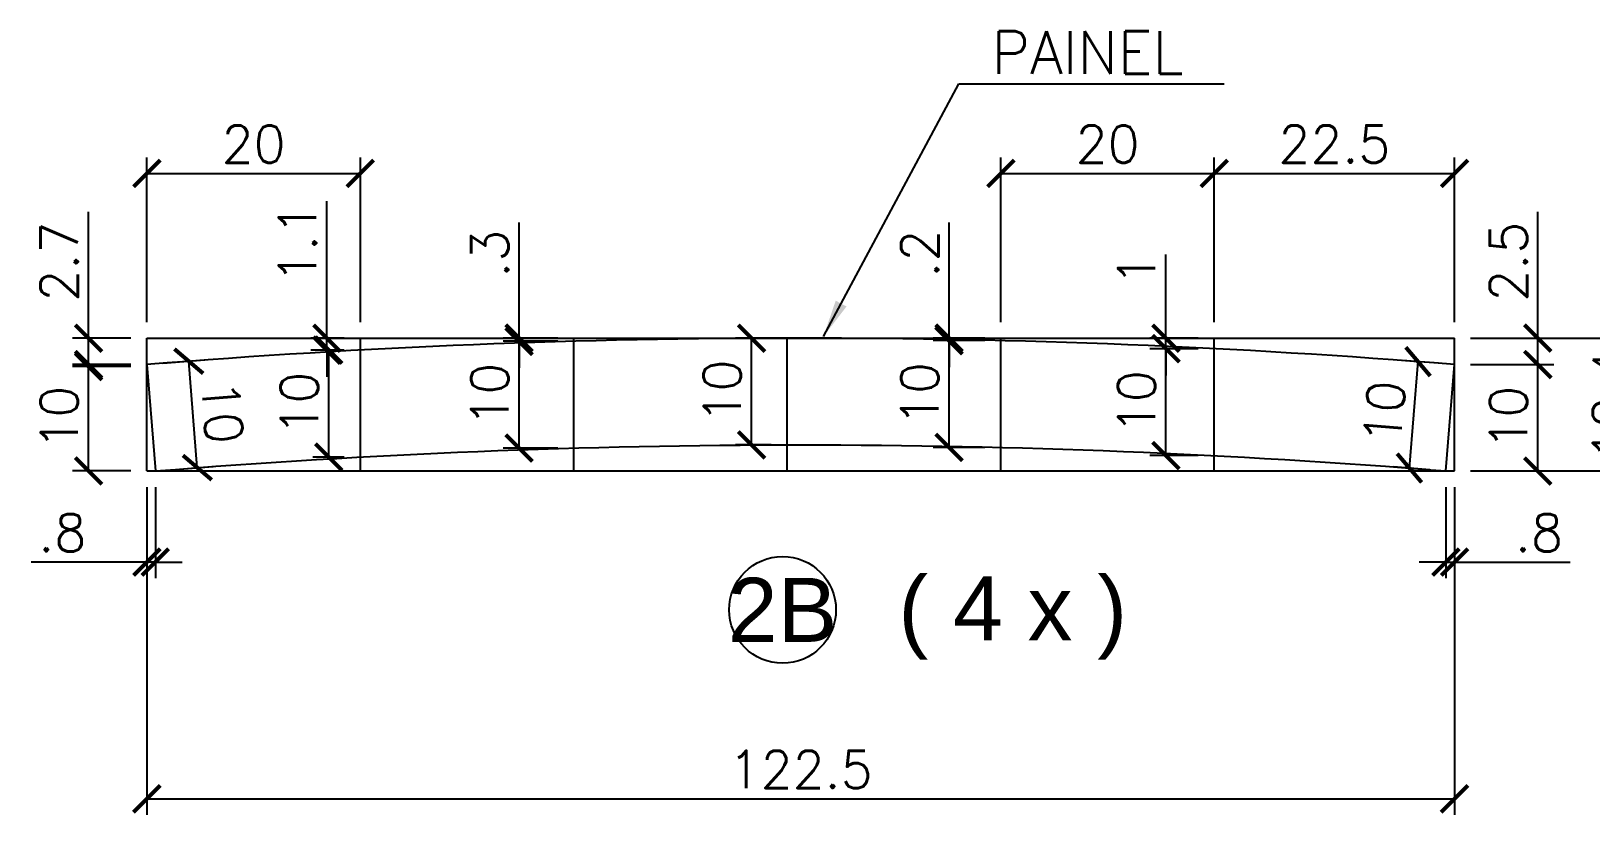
# Model space of a CAD drawing. Extents: x 2582 to 128055, y -26396 to 2611.
# Drawn here: x 3481 to 3773.2, y -4017.2 to -3870.4 of the extents above; entities that cross this region are included whole.
import ezdxf
from ezdxf.enums import TextEntityAlignment as Align

# ---------------------------------------------------------------- set-up
doc = ezdxf.new("R2010")
doc.units = 0
doc.header["$PDMODE"] = 35
for name, color, linetype in [('220', 4, 'Continuous'), ('COTA', 241, 'Continuous'), ('Painéis', 200, 'Continuous'), ('Romaneio', 10, 'Continuous')]:
    doc.layers.add(name, color=color, linetype=linetype)
doc.styles.add('ARIAL', font='arial.ttf')
doc.styles.add('COTA TECNICA', font='techl___.ttf', dxfattribs={"height": 10})
doc.styles.add('Romans', font='romans.shx')
doc.dimstyles.new('Cota Seção (2x)', dxfattribs={"dimtxt": 7, "dimasz": 5, "dimexe": 3, "dimexo": 3, "dimgap": 2, "dimtad": 3, "dimdec": 1, "dimlfac": 0.5, "dimzin": 12, "dimdsep": 46, "dimtxsty": 'Romans', "dimblk": 'ARCHTICK', "dimcen": 0, "dimclrd": 4, "dimclre": 4, "dimclrt": 1, "dimadec": 1, "dimazin": 3, "dimtfac": 1, "dimtdec": 1, "dimtmove": 0, "dimatfit": 3, "dimldrblk": 'OBLIQUE', "dimfxl": 1, "dimtolj": 1, "dimtzin": 12, "dimarcsym": 0})
doc.dimstyles.new('PAINEL', dxfattribs={"dimtxt": 10, "dimasz": 3, "dimexe": 3, "dimexo": 3, "dimgap": 3, "dimtad": 1, "dimdec": 1, "dimzin": 12, "dimdsep": 46, "dimtxsty": 'COTA TECNICA', "dimblk1": 'OBLIQUE', "dimblk2": 'OBLIQUE', "dimsah": 1, "dimcen": 0.9, "dimclrd": 4, "dimclre": 4, "dimclrt": 240, "dimadec": 1, "dimazin": 3, "dimtfac": 1, "dimtdec": 1, "dimtmove": 0, "dimatfit": 3, "dimfxl": 1, "dimtolj": 1, "dimtzin": 12, "dimarcsym": 0})

# ---------------------------------------------------------------- blocks, each defined once
blk = doc.blocks.new('_ArchTick')
at = {"color": 0, "linetype": 'ByBlock', "const_width": 0.15}
blk.add_lwpolyline([(-0.5, -0.5), (0.5, 0.5)], dxfattribs=at)
blk = doc.blocks.new('*D854')
at = {"layer": '220', "color": 4, "lineweight": -2, "transparency": 16777216}
for p, q in [((3502.62, -3924.93), (3502.62, -3894.05)), ((3542.62, -3924.93), (3542.62, -3894.05)), ((3502.62, -3897.05), (3542.62, -3897.05))]:
    blk.add_line(p, q, dxfattribs=at)
at = {"layer": 'Defpoints', "color": 0, "transparency": 16777216}
for p in [(3542.62, -3897.05), (3502.62, -3927.93), (3542.62, -3927.93)]:
    blk.add_point(p, dxfattribs=at)
at = {"layer": '220', "color": 4, "lineweight": -2, "transparency": 16777216, "xscale": 5, "yscale": 5, "zscale": 5, "rotation": 180}
blk.add_blockref('_ArchTick', (3502.62, -3897.05), dxfattribs=at)
at = {"layer": '220', "color": 4, "lineweight": -2, "transparency": 16777216, "xscale": 5, "yscale": 5, "zscale": 5}
blk.add_blockref('_ArchTick', (3542.62, -3897.05), dxfattribs=at)
at = {"layer": '220', "color": 1, "transparency": 16777216, "insert": (3522.62, -3891.55), "char_height": 7, "attachment_point": 5, "style": 'Romans'}
blk.add_mtext('\\A1;20', dxfattribs=at)
blk = doc.blocks.new('_Oblique')
at = {"color": 0, "linetype": 'ByBlock', "lineweight": -2}
blk.add_line((-0.5, -0.5), (0.5, 0.5), dxfattribs=at)
blk = doc.blocks.new('*D855')
at = {"layer": '220', "color": 4, "lineweight": -2, "transparency": 16777216}
for p, q in [((3662.62, -3924.93), (3662.62, -3894.05)), ((3702.62, -3924.93), (3702.62, -3894.05)), ((3662.62, -3897.05), (3702.62, -3897.05))]:
    blk.add_line(p, q, dxfattribs=at)
at = {"layer": 'Defpoints', "color": 0, "transparency": 16777216}
for p in [(3702.62, -3897.05), (3662.62, -3927.93), (3702.62, -3927.93)]:
    blk.add_point(p, dxfattribs=at)
at = {"layer": '220', "color": 4, "lineweight": -2, "transparency": 16777216, "xscale": 5, "yscale": 5, "zscale": 5, "rotation": 180}
blk.add_blockref('_ArchTick', (3662.62, -3897.05), dxfattribs=at)
at = {"layer": '220', "color": 4, "lineweight": -2, "transparency": 16777216, "xscale": 5, "yscale": 5, "zscale": 5}
blk.add_blockref('_ArchTick', (3702.62, -3897.05), dxfattribs=at)
at = {"layer": '220', "color": 1, "transparency": 16777216, "insert": (3682.62, -3891.55), "char_height": 7, "attachment_point": 5, "style": 'Romans'}
blk.add_mtext('\\A1;20', dxfattribs=at)
blk = doc.blocks.new('*D856')
at = {"layer": '220', "color": 4, "lineweight": -2, "transparency": 16777216}
for p, q in [((3702.62, -3924.93), (3702.62, -3894.05)), ((3747.62, -3924.93), (3747.62, -3894.05)), ((3702.62, -3897.05), (3747.62, -3897.05))]:
    blk.add_line(p, q, dxfattribs=at)
at = {"layer": 'Defpoints', "color": 0, "transparency": 16777216}
for p in [(3747.62, -3897.05), (3702.62, -3927.93), (3747.62, -3927.93)]:
    blk.add_point(p, dxfattribs=at)
at = {"layer": '220', "color": 4, "lineweight": -2, "transparency": 16777216, "xscale": 5, "yscale": 5, "zscale": 5, "rotation": 180}
blk.add_blockref('_ArchTick', (3702.62, -3897.05), dxfattribs=at)
at = {"layer": '220', "color": 4, "lineweight": -2, "transparency": 16777216, "xscale": 5, "yscale": 5, "zscale": 5}
blk.add_blockref('_ArchTick', (3747.62, -3897.05), dxfattribs=at)
at = {"layer": '220', "color": 1, "transparency": 16777216, "insert": (3725.12, -3891.55), "char_height": 7, "attachment_point": 5, "style": 'Romans'}
blk.add_mtext('\\A1;22.5', dxfattribs=at)
blk = doc.blocks.new('*D857')
at = {"layer": '220', "color": 4, "lineweight": -2, "transparency": 16777216}
for p, q in [((3502.62, -3955.82), (3502.62, -3972.89)), ((3504.22, -3955.82), (3504.22, -3972.89)), ((3502.62, -3969.89), (3480.95, -3969.89)), ((3504.22, -3969.89), (3502.62, -3969.89)), ((3504.22, -3969.89), (3509.22, -3969.89))]:
    blk.add_line(p, q, dxfattribs=at)
at = {"layer": 'Defpoints', "color": 0, "transparency": 16777216}
for p in [(3502.62, -3952.82), (3504.22, -3952.82), (3502.62, -3969.89)]:
    blk.add_point(p, dxfattribs=at)
at = {"layer": '220', "color": 4, "lineweight": -2, "transparency": 16777216, "xscale": 5, "yscale": 5, "zscale": 5}
blk.add_blockref('_ArchTick', (3502.62, -3969.89), dxfattribs=at)
at = {"layer": '220', "color": 4, "lineweight": -2, "transparency": 16777216, "xscale": 5, "yscale": 5, "zscale": 5, "rotation": 180}
blk.add_blockref('_ArchTick', (3504.22, -3969.89), dxfattribs=at)
at = {"layer": '220', "color": 1, "transparency": 16777216, "insert": (3486.79, -3964.39), "char_height": 7, "attachment_point": 5, "style": 'Romans'}
blk.add_mtext('\\A1;.8', dxfattribs=at)
blk = doc.blocks.new('*D858')
at = {"layer": '220', "color": 4, "lineweight": -2, "transparency": 16777216}
for p, q in [((3746.01, -3955.82), (3746.01, -3972.89)), ((3747.62, -3955.82), (3747.62, -3972.89)), ((3746.01, -3969.89), (3741.01, -3969.89)), ((3746.01, -3969.89), (3747.62, -3969.89)), ((3747.62, -3969.89), (3769.29, -3969.89))]:
    blk.add_line(p, q, dxfattribs=at)
at = {"layer": 'Defpoints', "color": 0, "transparency": 16777216}
for p in [(3746.01, -3952.82), (3747.62, -3952.82), (3747.62, -3969.89)]:
    blk.add_point(p, dxfattribs=at)
at = {"layer": '220', "color": 4, "lineweight": -2, "transparency": 16777216, "xscale": 5, "yscale": 5, "zscale": 5}
blk.add_blockref('_ArchTick', (3746.01, -3969.89), dxfattribs=at)
at = {"layer": '220', "color": 4, "lineweight": -2, "transparency": 16777216, "xscale": 5, "yscale": 5, "zscale": 5, "rotation": 180}
blk.add_blockref('_ArchTick', (3747.62, -3969.89), dxfattribs=at)
at = {"layer": '220', "color": 1, "transparency": 16777216, "insert": (3763.46, -3964.39), "char_height": 7, "attachment_point": 5, "style": 'Romans'}
blk.add_mtext('\\A1;.8', dxfattribs=at)
blk = doc.blocks.new('*D859')
at = {"layer": '220', "color": 4, "lineweight": -2, "transparency": 16777216}
for p, q in [((3536.35, -3927.93), (3536.35, -3902.26)), ((3539.62, -3927.93), (3533.35, -3927.93)), ((3539.62, -3930.17), (3533.35, -3930.17)), ((3536.35, -3930.17), (3536.35, -3927.93)), ((3536.35, -3930.17), (3536.35, -3935.17))]:
    blk.add_line(p, q, dxfattribs=at)
at = {"layer": 'Defpoints', "color": 0, "transparency": 16777216}
for p in [(3536.35, -3927.93), (3542.62, -3927.93), (3542.62, -3930.17)]:
    blk.add_point(p, dxfattribs=at)
at = {"layer": '220', "color": 4, "lineweight": -2, "transparency": 16777216, "xscale": 5, "yscale": 5, "zscale": 5}
for p, rotation in [((3536.35, -3927.93), 270), ((3536.35, -3930.17), 90)]:
    blk.add_blockref('_ArchTick', p, dxfattribs=dict(at, rotation=rotation))
at = {"layer": '220', "color": 1, "transparency": 16777216, "insert": (3530.85, -3910.09), "char_height": 7, "attachment_point": 5, "rotation": 90, "style": 'Romans'}
blk.add_mtext('\\A1;1.1', dxfattribs=at)
blk = doc.blocks.new('*D860')
at = {"layer": '220', "color": 4, "lineweight": -2, "transparency": 16777216}
for p, q in [((3539.62, -3930.17), (3533.69, -3930.17)), ((3536.69, -3950.2), (3536.69, -3930.17)), ((3539.62, -3950.2), (3533.69, -3950.2))]:
    blk.add_line(p, q, dxfattribs=at)
at = {"layer": 'Defpoints', "color": 0, "transparency": 16777216}
for p in [(3536.69, -3930.17), (3542.62, -3930.17), (3542.62, -3950.2)]:
    blk.add_point(p, dxfattribs=at)
at = {"layer": '220', "color": 4, "lineweight": -2, "transparency": 16777216, "xscale": 5, "yscale": 5, "zscale": 5}
for p, rotation in [((3536.69, -3930.17), 90), ((3536.69, -3950.2), 270)]:
    blk.add_blockref('_ArchTick', p, dxfattribs=dict(at, rotation=rotation))
at = {"layer": '220', "color": 1, "transparency": 16777216, "insert": (3531.19, -3940.19), "char_height": 7, "attachment_point": 5, "rotation": 90, "style": 'Romans'}
blk.add_mtext('\\A1;10', dxfattribs=at)
blk = doc.blocks.new('*D861')
at = {"layer": '220', "color": 4, "lineweight": -2, "transparency": 16777216}
for p, q in [((3579.62, -3928.52), (3569.37, -3928.52)), ((3572.37, -3948.53), (3572.37, -3928.52)), ((3579.62, -3948.53), (3569.37, -3948.53))]:
    blk.add_line(p, q, dxfattribs=at)
at = {"layer": 'Defpoints', "color": 0, "transparency": 16777216}
for p in [(3572.37, -3928.52), (3582.62, -3928.52), (3582.62, -3948.53)]:
    blk.add_point(p, dxfattribs=at)
at = {"layer": '220', "color": 4, "lineweight": -2, "transparency": 16777216, "xscale": 5, "yscale": 5, "zscale": 5}
for p, rotation in [((3572.37, -3928.52), 90), ((3572.37, -3948.53), 270)]:
    blk.add_blockref('_ArchTick', p, dxfattribs=dict(at, rotation=rotation))
at = {"layer": '220', "color": 1, "transparency": 16777216, "insert": (3566.87, -3938.53), "char_height": 7, "attachment_point": 5, "rotation": 90, "style": 'Romans'}
blk.add_mtext('\\A1;10', dxfattribs=at)
blk = doc.blocks.new('*D862')
at = {"layer": '220', "color": 4, "lineweight": -2, "transparency": 16777216}
for p, q in [((3572.37, -3927.93), (3572.37, -3906.26)), ((3579.62, -3927.93), (3569.37, -3927.93)), ((3579.62, -3928.52), (3569.37, -3928.52)), ((3572.37, -3928.52), (3572.37, -3927.93)), ((3572.37, -3928.52), (3572.37, -3933.52))]:
    blk.add_line(p, q, dxfattribs=at)
at = {"layer": 'Defpoints', "color": 0, "transparency": 16777216}
for p in [(3572.37, -3927.93), (3582.62, -3927.93), (3582.62, -3928.52)]:
    blk.add_point(p, dxfattribs=at)
at = {"layer": '220', "color": 4, "lineweight": -2, "transparency": 16777216, "xscale": 5, "yscale": 5, "zscale": 5}
for p, rotation in [((3572.37, -3927.93), 270), ((3572.37, -3928.52), 90)]:
    blk.add_blockref('_ArchTick', p, dxfattribs=dict(at, rotation=rotation))
at = {"layer": '220', "color": 1, "transparency": 16777216, "insert": (3566.87, -3912.09), "char_height": 7, "attachment_point": 5, "rotation": 90, "style": 'Romans'}
blk.add_mtext('\\A1;.3', dxfattribs=at)
blk = doc.blocks.new('*D863')
at = {"layer": '220', "color": 4, "lineweight": -2, "transparency": 16777216}
for p, q in [((3619.62, -3927.93), (3612.92, -3927.93)), ((3615.92, -3947.93), (3615.92, -3927.93)), ((3619.62, -3947.93), (3612.92, -3947.93))]:
    blk.add_line(p, q, dxfattribs=at)
at = {"layer": 'Defpoints', "color": 0, "transparency": 16777216}
for p in [(3615.92, -3927.93), (3622.62, -3927.93), (3622.62, -3947.93)]:
    blk.add_point(p, dxfattribs=at)
at = {"layer": '220', "color": 4, "lineweight": -2, "transparency": 16777216, "xscale": 5, "yscale": 5, "zscale": 5}
for p, rotation in [((3615.92, -3927.93), 90), ((3615.92, -3947.93), 270)]:
    blk.add_blockref('_ArchTick', p, dxfattribs=dict(at, rotation=rotation))
at = {"layer": '220', "color": 1, "transparency": 16777216, "insert": (3610.42, -3937.93), "char_height": 7, "attachment_point": 5, "rotation": 90, "style": 'Romans'}
blk.add_mtext('\\A1;10', dxfattribs=at)
blk = doc.blocks.new('*D864')
at = {"layer": '220', "color": 4, "lineweight": -2, "transparency": 16777216}
for p, q in [((3659.62, -3928.39), (3649.92, -3928.39)), ((3652.92, -3948.4), (3652.92, -3928.39)), ((3659.62, -3948.4), (3649.92, -3948.4))]:
    blk.add_line(p, q, dxfattribs=at)
at = {"layer": 'Defpoints', "color": 0, "transparency": 16777216}
for p in [(3652.92, -3928.39), (3662.62, -3928.39), (3662.62, -3948.4)]:
    blk.add_point(p, dxfattribs=at)
at = {"layer": '220', "color": 4, "lineweight": -2, "transparency": 16777216, "xscale": 5, "yscale": 5, "zscale": 5}
for p, rotation in [((3652.92, -3928.39), 90), ((3652.92, -3948.4), 270)]:
    blk.add_blockref('_ArchTick', p, dxfattribs=dict(at, rotation=rotation))
at = {"layer": '220', "color": 1, "transparency": 16777216, "insert": (3647.42, -3938.39), "char_height": 7, "attachment_point": 5, "rotation": 90, "style": 'Romans'}
blk.add_mtext('\\A1;10', dxfattribs=at)
blk = doc.blocks.new('*D865')
at = {"layer": '220', "color": 4, "lineweight": -2, "transparency": 16777216}
for p, q in [((3652.92, -3927.93), (3652.92, -3906.26)), ((3659.62, -3927.93), (3649.92, -3927.93)), ((3659.62, -3928.39), (3649.92, -3928.39)), ((3652.92, -3928.39), (3652.92, -3927.93)), ((3652.92, -3928.39), (3652.92, -3933.39))]:
    blk.add_line(p, q, dxfattribs=at)
at = {"layer": 'Defpoints', "color": 0, "transparency": 16777216}
for p in [(3652.92, -3927.93), (3662.62, -3927.93), (3662.62, -3928.39)]:
    blk.add_point(p, dxfattribs=at)
at = {"layer": '220', "color": 4, "lineweight": -2, "transparency": 16777216, "xscale": 5, "yscale": 5, "zscale": 5}
for p, rotation in [((3652.92, -3927.93), 270), ((3652.92, -3928.39), 90)]:
    blk.add_blockref('_ArchTick', p, dxfattribs=dict(at, rotation=rotation))
at = {"layer": '220', "color": 1, "transparency": 16777216, "insert": (3647.42, -3912.09), "char_height": 7, "attachment_point": 5, "rotation": 90, "style": 'Romans'}
blk.add_mtext('\\A1;.2', dxfattribs=at)
blk = doc.blocks.new('*D866')
at = {"layer": '220', "color": 4, "lineweight": -2, "transparency": 16777216}
for p, q in [((3699.62, -3929.91), (3690.56, -3929.91)), ((3693.56, -3949.94), (3693.56, -3929.91)), ((3699.62, -3949.94), (3690.56, -3949.94))]:
    blk.add_line(p, q, dxfattribs=at)
at = {"layer": 'Defpoints', "color": 0, "transparency": 16777216}
for p in [(3693.56, -3929.91), (3702.62, -3929.91), (3702.62, -3949.94)]:
    blk.add_point(p, dxfattribs=at)
at = {"layer": '220', "color": 4, "lineweight": -2, "transparency": 16777216, "xscale": 5, "yscale": 5, "zscale": 5}
for p, rotation in [((3693.56, -3929.91), 90), ((3693.56, -3949.94), 270)]:
    blk.add_blockref('_ArchTick', p, dxfattribs=dict(at, rotation=rotation))
at = {"layer": '220', "color": 1, "transparency": 16777216, "insert": (3688.06, -3939.92), "char_height": 7, "attachment_point": 5, "rotation": 90, "style": 'Romans'}
blk.add_mtext('\\A1;10', dxfattribs=at)
blk = doc.blocks.new('*D867')
at = {"layer": '220', "color": 4, "lineweight": -2, "transparency": 16777216}
for p, q in [((3693.56, -3927.93), (3693.56, -3912.26)), ((3699.62, -3927.93), (3690.56, -3927.93)), ((3699.62, -3929.91), (3690.56, -3929.91)), ((3693.56, -3929.91), (3693.56, -3927.93)), ((3693.56, -3929.91), (3693.56, -3934.91))]:
    blk.add_line(p, q, dxfattribs=at)
at = {"layer": 'Defpoints', "color": 0, "transparency": 16777216}
for p in [(3693.56, -3927.93), (3702.62, -3927.93), (3702.62, -3929.91)]:
    blk.add_point(p, dxfattribs=at)
at = {"layer": '220', "color": 4, "lineweight": -2, "transparency": 16777216, "xscale": 5, "yscale": 5, "zscale": 5}
for p, rotation in [((3693.56, -3927.93), 270), ((3693.56, -3929.91), 90)]:
    blk.add_blockref('_ArchTick', p, dxfattribs=dict(at, rotation=rotation))
at = {"layer": '220', "color": 1, "transparency": 16777216, "insert": (3688.06, -3915.09), "char_height": 7, "attachment_point": 5, "rotation": 90, "style": 'Romans'}
blk.add_mtext('\\A1;1', dxfattribs=at)
blk = doc.blocks.new('*D868')
at = {"layer": '220', "color": 4, "lineweight": -2, "transparency": 16777216}
for p, q in [((3744.63, -3932.64), (3737.8, -3932.09)), ((3739.17, -3952.27), (3740.79, -3932.33)), ((3743.02, -3952.58), (3736.18, -3952.02))]:
    blk.add_line(p, q, dxfattribs=at)
at = {"layer": 'Defpoints', "color": 0, "transparency": 16777216}
for p in [(3740.79, -3932.33), (3747.62, -3932.88), (3746.01, -3952.82)]:
    blk.add_point(p, dxfattribs=at)
at = {"layer": '220', "color": 4, "lineweight": -2, "transparency": 16777216, "xscale": 5, "yscale": 5, "zscale": 5}
for p, rotation in [((3740.79, -3932.33), 85.36605169404676), ((3739.17, -3952.27), 265.3660516940467)]:
    blk.add_blockref('_ArchTick', p, dxfattribs=dict(at, rotation=rotation))
at = {"layer": '220', "color": 1, "transparency": 16777216, "insert": (3734.5, -3941.85), "char_height": 7, "attachment_point": 5, "rotation": 85.3661, "style": 'Romans'}
blk.add_mtext('\\A1;10', dxfattribs=at)
blk = doc.blocks.new('*D869')
at = {"layer": '220', "color": 4, "lineweight": -2, "transparency": 16777216}
for p, q in [((3505.61, -3932.64), (3513.47, -3932.01)), ((3512.08, -3952.19), (3510.48, -3932.25)), ((3507.21, -3952.58), (3515.07, -3951.95))]:
    blk.add_line(p, q, dxfattribs=at)
at = {"layer": 'Defpoints', "color": 0, "transparency": 16777216}
for p in [(3502.62, -3932.88), (3510.48, -3932.25), (3504.22, -3952.82)]:
    blk.add_point(p, dxfattribs=at)
at = {"layer": '220', "color": 4, "lineweight": -2, "transparency": 16777216, "xscale": 5, "yscale": 5, "zscale": 5}
for p, rotation in [((3510.48, -3932.25), 94.59833547271411), ((3512.08, -3952.19), 274.5983354727141)]:
    blk.add_blockref('_ArchTick', p, dxfattribs=dict(at, rotation=rotation))
at = {"layer": '220', "color": 1, "transparency": 16777216, "insert": (3516.76, -3941.78), "char_height": 7, "attachment_point": 5, "rotation": 274.5983, "style": 'Romans'}
blk.add_mtext('\\A1;10', dxfattribs=at)
blk = doc.blocks.new('*D870')
at = {"layer": '220', "color": 4, "lineweight": -2, "transparency": 16777216}
for p, q in [((3499.62, -3932.88), (3488.7, -3932.88)), ((3491.7, -3952.82), (3491.7, -3932.88)), ((3499.62, -3952.82), (3488.7, -3952.82))]:
    blk.add_line(p, q, dxfattribs=at)
at = {"layer": 'Defpoints', "color": 0, "transparency": 16777216}
for p in [(3491.7, -3932.88), (3502.62, -3932.88), (3502.62, -3952.82)]:
    blk.add_point(p, dxfattribs=at)
at = {"layer": '220', "color": 4, "lineweight": -2, "transparency": 16777216, "xscale": 5, "yscale": 5, "zscale": 5}
for p, rotation in [((3491.7, -3932.88), 90), ((3491.7, -3952.82), 270)]:
    blk.add_blockref('_ArchTick', p, dxfattribs=dict(at, rotation=rotation))
at = {"layer": '220', "color": 1, "transparency": 16777216, "insert": (3486.2, -3942.85), "char_height": 7, "attachment_point": 5, "rotation": 90, "style": 'Romans'}
blk.add_mtext('\\A1;10', dxfattribs=at)
blk = doc.blocks.new('*D871')
at = {"layer": '220', "color": 4, "lineweight": -2, "transparency": 16777216}
for p, q in [((3491.7, -3927.93), (3491.7, -3904.26)), ((3499.65, -3927.93), (3488.7, -3927.93)), ((3491.7, -3933.24), (3491.7, -3927.93)), ((3499.65, -3933.24), (3488.7, -3933.24))]:
    blk.add_line(p, q, dxfattribs=at)
at = {"layer": 'Defpoints', "color": 0, "transparency": 16777216}
for p in [(3491.7, -3927.93), (3502.65, -3927.93), (3502.65, -3933.24)]:
    blk.add_point(p, dxfattribs=at)
at = {"layer": '220', "color": 4, "lineweight": -2, "transparency": 16777216, "xscale": 5, "yscale": 5, "zscale": 5}
for p, rotation in [((3491.7, -3927.93), 90), ((3491.7, -3933.24), 270)]:
    blk.add_blockref('_ArchTick', p, dxfattribs=dict(at, rotation=rotation))
at = {"layer": '220', "color": 1, "transparency": 16777216, "insert": (3486.2, -3913.59), "char_height": 7, "attachment_point": 5, "rotation": 90, "style": 'Romans'}
blk.add_mtext('\\A1;2.7', dxfattribs=at)
blk = doc.blocks.new('*D872')
at = {"layer": '220', "color": 4, "lineweight": -2, "transparency": 16777216}
for p, q in [((3750.62, -3932.88), (3766.22, -3932.88)), ((3763.22, -3952.82), (3763.22, -3932.88)), ((3750.62, -3952.82), (3766.22, -3952.82))]:
    blk.add_line(p, q, dxfattribs=at)
at = {"layer": 'Defpoints', "color": 0, "transparency": 16777216}
for p in [(3747.62, -3932.88), (3763.22, -3932.88), (3747.62, -3952.82)]:
    blk.add_point(p, dxfattribs=at)
at = {"layer": '220', "color": 4, "lineweight": -2, "transparency": 16777216, "xscale": 5, "yscale": 5, "zscale": 5}
for p, rotation in [((3763.22, -3932.88), 90), ((3763.22, -3952.82), 270)]:
    blk.add_blockref('_ArchTick', p, dxfattribs=dict(at, rotation=rotation))
at = {"layer": '220', "color": 1, "transparency": 16777216, "insert": (3757.72, -3942.85), "char_height": 7, "attachment_point": 5, "rotation": 90, "style": 'Romans'}
blk.add_mtext('\\A1;10', dxfattribs=at)
blk = doc.blocks.new('*D873')
at = {"layer": '220', "color": 4, "lineweight": -2, "transparency": 16777216}
for p, q in [((3763.22, -3927.93), (3763.22, -3904.26)), ((3750.62, -3927.93), (3766.22, -3927.93)), ((3763.22, -3932.88), (3763.22, -3927.93)), ((3750.62, -3932.88), (3766.22, -3932.88))]:
    blk.add_line(p, q, dxfattribs=at)
at = {"layer": 'Defpoints', "color": 0, "transparency": 16777216}
for p in [(3747.62, -3927.93), (3763.22, -3927.93), (3747.62, -3932.88)]:
    blk.add_point(p, dxfattribs=at)
at = {"layer": '220', "color": 4, "lineweight": -2, "transparency": 16777216, "xscale": 5, "yscale": 5, "zscale": 5}
for p, rotation in [((3763.22, -3927.93), 90), ((3763.22, -3932.88), 270)]:
    blk.add_blockref('_ArchTick', p, dxfattribs=dict(at, rotation=rotation))
at = {"layer": '220', "color": 1, "transparency": 16777216, "insert": (3757.72, -3913.59), "char_height": 7, "attachment_point": 5, "rotation": 90, "style": 'Romans'}
blk.add_mtext('\\A1;2.5', dxfattribs=at)
blk = doc.blocks.new('*D874')
at = {"layer": '220', "color": 4, "lineweight": -2, "transparency": 16777216}
for p, q in [((3750.62, -3927.93), (3785.52, -3927.93)), ((3782.52, -3927.93), (3782.52, -3952.82)), ((3750.62, -3952.82), (3785.52, -3952.82))]:
    blk.add_line(p, q, dxfattribs=at)
at = {"layer": 'Defpoints', "color": 0, "transparency": 16777216}
for p in [(3747.62, -3927.93), (3747.62, -3952.82), (3782.52, -3952.82)]:
    blk.add_point(p, dxfattribs=at)
at = {"layer": '220', "color": 4, "lineweight": -2, "transparency": 16777216, "xscale": 5, "yscale": 5, "zscale": 5}
for p, rotation in [((3782.52, -3927.93), 90), ((3782.52, -3952.82), 270)]:
    blk.add_blockref('_ArchTick', p, dxfattribs=dict(at, rotation=rotation))
at = {"layer": '220', "color": 1, "transparency": 16777216, "insert": (3777.02, -3940.37), "char_height": 7, "attachment_point": 5, "rotation": 90, "style": 'Romans'}
blk.add_mtext('\\A1;12.4', dxfattribs=at)
blk = doc.blocks.new('*D875')
at = {"layer": '220', "color": 4, "lineweight": -2, "transparency": 16777216}
for p, q in [((3502.62, -3955.82), (3502.62, -4017.25)), ((3747.62, -3955.82), (3747.62, -4017.25)), ((3502.62, -4014.25), (3747.62, -4014.25))]:
    blk.add_line(p, q, dxfattribs=at)
at = {"layer": 'Defpoints', "color": 0, "transparency": 16777216}
for p in [(3502.62, -3952.82), (3747.62, -3952.82), (3747.62, -4014.25)]:
    blk.add_point(p, dxfattribs=at)
at = {"layer": '220', "color": 4, "lineweight": -2, "transparency": 16777216, "xscale": 5, "yscale": 5, "zscale": 5, "rotation": 180}
blk.add_blockref('_ArchTick', (3502.62, -4014.25), dxfattribs=at)
at = {"layer": '220', "color": 4, "lineweight": -2, "transparency": 16777216, "xscale": 5, "yscale": 5, "zscale": 5}
blk.add_blockref('_ArchTick', (3747.62, -4014.25), dxfattribs=at)
at = {"layer": '220', "color": 1, "transparency": 16777216, "insert": (3625.12, -4008.75), "char_height": 7, "attachment_point": 5, "style": 'Romans'}
blk.add_mtext('\\A1;122.5', dxfattribs=at)

msp = doc.modelspace()

# ---------------------------------------------------------------- linework, layer by layer
at = {"layer": 'COTA', "linetype": 'ByBlock'}
for p, q in [((3502.62, -3927.93), (3747.62, -3927.93)), ((3502.62, -3952.82), (3502.62, -3927.93)), ((3542.62, -3952.82), (3542.62, -3927.93)), ((3582.62, -3952.82), (3582.62, -3927.93)), ((3622.62, -3952.82), (3622.62, -3927.93)), ((3662.62, -3952.82), (3662.62, -3927.93)), ((3702.62, -3952.82), (3702.62, -3927.93)), ((3747.62, -3952.82), (3747.62, -3927.93)), ((3502.62, -3952.82), (3747.62, -3952.82))]:
    msp.add_line(p, q, dxfattribs=at)
at = {"layer": 'Painéis'}
msp.add_lwpolyline([(3746.01, -3952.82), (3747.62, -3932.88, 0.040459), (3502.62, -3932.88), (3504.22, -3952.82, -0.040461)], format="xyb", close=True, dxfattribs=at)
at = {"layer": 'Romaneio', "color": 1, "linetype": 'ByBlock'}
msp.add_circle((3621.73, -3978.84), 10, dxfattribs=at)

# ---------------------------------------------------------------- texts
at = {"color": 240, "insert": (3696.88, -3878.41), "char_height": 8, "attachment_point": 9, "style": 'Romans'}
msp.add_mtext('\\A1;PAINEL', dxfattribs=at)
at = {"layer": 'Romaneio', "color": 255, "linetype": 'ByBlock', "style": 'ARIAL'}
for s, p in [('2B', (3621.73, -3978.84)), ('( 4 x )', (3664.86, -3978.55))]:
    msp.add_text(s, height=12, dxfattribs=at).set_placement(p, align=Align.MIDDLE_CENTER)

# ---------------------------------------------------------------- dimensions: what is measured, and where the dimension line sits
at = {"layer": '220'}
for base, p1, p2, picture, middle in [((3542.62, -3897.05), (3502.62, -3927.93), (3542.62, -3927.93), '*D854', (3522.62, -3891.55)), ((3502.62, -3969.89), (3504.22, -3952.82), (3502.62, -3952.82), '*D857', (3486.79, -3964.39)), ((3747.62, -3969.89), (3746.01, -3952.82), (3747.62, -3952.82), '*D858', (3763.46, -3964.39))]:
    dim = msp.add_linear_dim(base=base, p1=p1, p2=p2, dimstyle='Cota Seção (2x)', dxfattribs=at)
    dim.commit()
    dim.dimension.update_dxf_attribs({"geometry": picture, "text_midpoint": middle})
for base, p1, p2, picture, middle in [((3702.62, -3897.05), (3662.62, -3927.93), (3702.62, -3927.93), '*D855', (3682.62, -3891.55)), ((3747.62, -3897.05), (3702.62, -3927.93), (3747.62, -3927.93), '*D856', (3725.12, -3891.55))]:
    dim = msp.add_linear_dim(base=base, p1=p1, p2=p2, dimstyle='Cota Seção (2x)', override={"dimtmove": 1}, dxfattribs=at)
    dim.commit()
    dim.dimension.update_dxf_attribs({"geometry": picture, "text_midpoint": middle})
for base, p1, p2, picture, middle in [((3536.35, -3927.93), (3542.62, -3930.17), (3542.62, -3927.93), '*D859', (3530.85, -3910.09)), ((3572.37, -3927.93), (3582.62, -3928.52), (3582.62, -3927.93), '*D862', (3566.87, -3912.09)), ((3652.92, -3927.93), (3662.62, -3928.39), (3662.62, -3927.93), '*D865', (3647.42, -3912.09)), ((3693.56, -3927.93), (3702.62, -3929.91), (3702.62, -3927.93), '*D867', (3688.06, -3915.09)), ((3572.37, -3928.52), (3582.62, -3948.53), (3582.62, -3928.52), '*D861', (3566.87, -3938.53)), ((3615.92, -3927.93), (3622.62, -3947.93), (3622.62, -3927.93), '*D863', (3610.42, -3937.93)), ((3652.92, -3928.39), (3662.62, -3948.4), (3662.62, -3928.39), '*D864', (3647.42, -3938.39)), ((3693.56, -3929.91), (3702.62, -3949.94), (3702.62, -3929.91), '*D866', (3688.06, -3939.92)), ((3536.69, -3930.17), (3542.62, -3950.2), (3542.62, -3930.17), '*D860', (3531.19, -3940.19))]:
    dim = msp.add_linear_dim(base=base, p1=p1, p2=p2, angle=90, dimstyle='Cota Seção (2x)', dxfattribs=at)
    dim.commit()
    dim.dimension.update_dxf_attribs({"geometry": picture, "text_midpoint": middle})
for p1, p2, distance, picture, middle in [((3502.65, -3933.24), (3502.65, -3927.93), 10.95, '*D871', (3486.2, -3913.59)), ((3747.62, -3932.88), (3747.62, -3927.93), -15.6, '*D873', (3757.72, -3913.59)), ((3747.62, -3927.93), (3747.62, -3952.82), 34.89, '*D874', (3777.02, -3940.37)), ((3502.62, -3952.82), (3502.62, -3932.88), 10.92, '*D870', (3486.2, -3942.85)), ((3504.22, -3952.82), (3502.62, -3932.88), -7.88, '*D869', (3516.76, -3941.78)), ((3746.01, -3952.82), (3747.62, -3932.88), 6.86, '*D868', (3734.5, -3941.85)), ((3747.62, -3952.82), (3747.62, -3932.88), -15.6, '*D872', (3757.72, -3942.85)), ((3502.62, -3952.82), (3747.62, -3952.82), -61.43, '*D875', (3625.12, -4008.75))]:
    dim = msp.add_aligned_dim(p1=p1, p2=p2, distance=distance, dimstyle='Cota Seção (2x)', dxfattribs=at)
    dim.commit()
    dim.dimension.update_dxf_attribs({"geometry": picture, "text_midpoint": middle})

# ---------------------------------------------------------------- leaders
at = {"annotation_type": 0, "has_hookline": 1, "hookline_direction": 1, "horizontal_direction": (-1, 0, 0)}
msp.add_leader([(3629.39, -3927.62), (3654.78, -3880.26), (3700.47, -3880.26)], dimstyle='PAINEL', override={"dimasz": 7}, dxfattribs=at)

doc.saveas('drawing.dxf')
